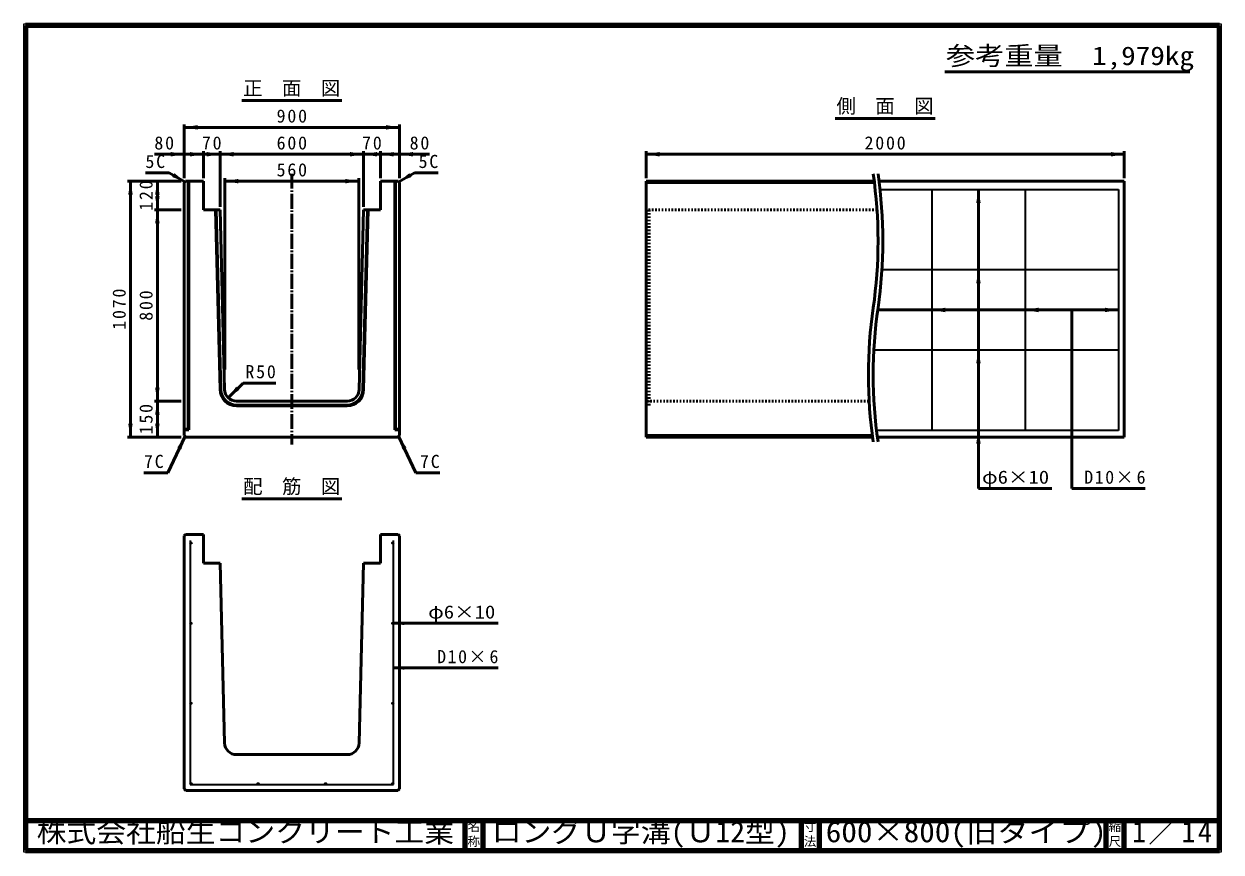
# Model space of a CAD drawing. Units: millimetres, scale not verified. Extents: x 100 to 4105, y 100 to 2870.
import ezdxf
from ezdxf.enums import TextEntityAlignment as Align

# ---------------------------------------------------------------- set-up
doc = ezdxf.new("R2010")
doc.units = ezdxf.units.MM
doc.header["$LTSCALE"] = 5
doc.linetypes.add('USER1', pattern=[13.4, 10, -1.2, 1, -1.2])
doc.linetypes.add('USER2', pattern=[2.2, 1, -1.2])
doc.layers.add('V-nasSTD', color=7, linetype='Continuous', lineweight=50)
doc.styles.add('ＭＳ ゴシック', font='')
doc.styles.get('ＭＳ ゴシック').set_extended_font_data('MS Gothic')

msp = doc.modelspace()

# ---------------------------------------------------------------- hatches: boundary and pattern name
at = {"layer": 'V-nasSTD'}
for points in [[(681.346, 2531.605), (636.346, 2524.105), (681.346, 2516.605)], [(1311.346, 2531.605), (1356.346, 2524.105), (1311.346, 2516.605)], [(591.346, 2426.605), (636.346, 2434.105), (591.346, 2441.605)], [(655.346, 2426.605), (700.346, 2434.105), (655.346, 2441.605)], [(711.346, 2426.605), (756.346, 2434.105), (711.346, 2441.605)], [(801.346, 2441.605), (756.346, 2434.105), (801.346, 2426.605)], [(1191.346, 2441.605), (1236.346, 2434.105), (1191.346, 2426.605)], [(1281.346, 2426.605), (1236.346, 2434.105), (1281.346, 2441.605)], [(1337.346, 2426.605), (1292.346, 2434.105), (1337.346, 2441.605)], [(1401.346, 2426.605), (1356.346, 2434.105), (1401.346, 2441.605)], [(2226.346, 2441.605), (2181.346, 2434.105), (2226.346, 2426.605)], [(3736.346, 2426.605), (3781.346, 2434.105), (3736.346, 2441.605)], [(603.125, 2371.1), (638.346, 2342.105), (595.625, 2358.11)], [(1389.567, 2371.1), (1354.346, 2342.105), (1397.067, 2358.11)], [(448.846, 2299.105), (456.346, 2344.105), (463.846, 2299.105)], [(538.846, 2299.105), (546.346, 2344.105), (553.846, 2299.105)], [(817.345, 2351.605), (772.345, 2344.105), (817.345, 2336.605)], [(1175.345, 2351.605), (1220.345, 2344.105), (1175.345, 2336.605)], [(553.846, 2293.105), (546.346, 2248.105), (538.846, 2293.105)], [(3300.846, 2271.105), (3293.346, 2316.105), (3285.846, 2271.105)], [(538.846, 2203.105), (546.346, 2248.105), (553.846, 2203.105)], [(3300.846, 2002.305), (3293.346, 2047.305), (3285.846, 2002.305)], [(3182.346, 1920.805), (3137.346, 1913.305), (3182.346, 1905.805)], [(3494.346, 1920.805), (3449.346, 1913.305), (3494.346, 1905.805)], [(3716.346, 1905.805), (3761.346, 1913.305), (3716.346, 1920.805)], [(3300.846, 1734.305), (3293.346, 1779.305), (3285.846, 1734.305)], [(553.846, 1653.105), (546.346, 1608.105), (538.846, 1653.105)], [(809.946, 1656.592), (783.43, 1619.469), (820.553, 1645.986)], [(538.846, 1563.105), (546.346, 1608.105), (553.846, 1563.105)], [(463.846, 1533.105), (456.346, 1488.105), (448.846, 1533.105)], [(553.846, 1533.105), (546.346, 1488.105), (538.846, 1533.105)], [(639.146, 1490.905), (613.184, 1453.392), (626.754, 1446.999)], [(1353.546, 1490.905), (1379.508, 1453.392), (1365.938, 1446.999)], [(3300.846, 1465.505), (3293.346, 1510.505), (3285.846, 1465.505)], [(656.346, 1133.869, -1), (661.146, 1133.869, -1)], [(1336.346, 1133.869, 1), (1331.546, 1133.869, 1)], [(656.346, 865.069, -0.66818), (660.443, 866.766, -0.66818), (658.746, 862.669, -0.41421)], [(1336.346, 865.069, 0.66818), (1332.249, 866.766, 0.66818), (1333.946, 862.669, 0.41421)], [(1372.346, 871.069), (1336.346, 865.069), (1372.346, 859.069)], [(1372.346, 721.759), (1336.346, 715.759), (1372.346, 709.759)], [(656.346, 597.069, -0.66818), (660.443, 598.766, -0.66818), (658.746, 594.669, -0.41421)], [(1336.346, 597.069, 0.66818), (1332.249, 598.766, 0.66818), (1333.946, 594.669, 0.41421)], [(656.346, 328.269, -0.66818), (660.443, 329.966, -0.66818), (658.746, 325.869, -0.41421)], [(881.146, 328.269, -0.66818), (885.243, 329.966, -0.66818), (883.546, 325.869, -0.41421)], [(1106.746, 328.269, -0.66818), (1110.843, 329.966, -0.66818), (1109.146, 325.869, -0.41421)], [(1336.346, 328.269, 0.66818), (1332.249, 329.966, 0.66818), (1333.946, 325.869, 0.41421)]]:
    msp.add_hatch(color=256, dxfattribs=at).paths.add_polyline_path(points)

# ---------------------------------------------------------------- linework, layer by layer
at = {"layer": 'V-nasSTD', "lineweight": 100}
for p, q in [((105, 2865), (105, 105)), ((4100, 2865), (105, 2865)), ((4100, 105), (4100, 2865)), ((105, 205), (4100, 205)), ((1575, 205), (1575, 105)), ((1635, 205), (1635, 105)), ((2700, 205), (2700, 105)), ((2760, 205), (2760, 105)), ((3720, 205), (3720, 105)), ((3780, 205), (3780, 105)), ((105, 105), (4100, 105))]:
    msp.add_line(p, q, dxfattribs=at)
at = {"layer": 'V-nasSTD'}
for p, q in [((3180.536, 2709.753), (4000.536, 2709.753)), ((829.346, 2614.105), (1163.346, 2614.105)), ((636.346, 2534.105), (636.346, 2354.105)), ((1356.346, 2524.105), (636.346, 2524.105)), ((1356.346, 2534.105), (1356.346, 2354.105)), ((2814.346, 2554.105), (3148.346, 2554.105)), ((700.346, 2444.105), (700.346, 2354.105)), ((756.346, 2444.105), (756.346, 2258.105)), ((1236.346, 2444.105), (1236.346, 2258.105)), ((1292.346, 2444.105), (1292.346, 2354.105)), ((2181.346, 2444.105), (2181.346, 2354.105)), ((3781.346, 2444.105), (3781.346, 2354.105)), ((636.346, 2434.105), (536.346, 2434.105)), ((700.346, 2434.105), (636.346, 2434.105)), ((756.346, 2434.105), (700.346, 2434.105)), ((1236.346, 2434.105), (756.346, 2434.105)), ((1236.346, 2434.105), (1292.346, 2434.105)), ((1292.346, 2434.105), (1356.346, 2434.105)), ((1356.346, 2434.105), (1456.346, 2434.105)), ((3781.346, 2434.105), (2181.346, 2434.105)), ((506.384, 2372.105), (586.384, 2372.105)), ((638.346, 2342.105), (586.384, 2372.105)), ((1354.346, 2342.105), (1406.307, 2372.105)), ((1486.307, 2372.105), (1406.307, 2372.105)), ((626.346, 2344.105), (446.346, 2344.105)), ((456.346, 2344.105), (456.346, 1488.105)), ((546.346, 2344.105), (546.346, 2248.105)), ((636.346, 2340.105), (640.346, 2344.105)), ((636.346, 2340.105), (636.346, 1493.705)), ((640.346, 2344.105), (700.346, 2344.105)), ((649.146, 2344.105), (649.146, 1514.505)), ((651.546, 2344.105), (651.546, 1512.105)), ((700.346, 2344.105), (700.346, 2248.105)), ((772.345, 2354.105), (772.345, 1714.105)), ((772.345, 2344.105), (1220.345, 2344.105)), ((1220.345, 2354.105), (1220.345, 1714.105)), ((1352.346, 2344.105), (1292.346, 2344.105)), ((1292.346, 2344.105), (1292.346, 2248.105)), ((1341.146, 1512.105), (1341.146, 2344.105)), ((1343.546, 1514.505), (1343.546, 2344.105)), ((1352.346, 2344.105), (1356.346, 2340.105)), ((1356.346, 1493.705), (1356.346, 2340.105)), ((2181.346, 2344.105), (2181.346, 1488.105)), ((2944.604, 2344.105), (2181.346, 2344.105)), ((2945.11, 2340.105), (2181.346, 2340.105)), ((2960.604, 2344.105), (3781.346, 2344.105)), ((3781.346, 1488.105), (3781.346, 2344.105)), ((3293.346, 2316.105), (3293.346, 1316.105)), ((626.346, 2248.105), (536.346, 2248.105)), ((546.346, 2248.105), (546.346, 1608.105)), ((756.346, 2248.105), (700.346, 2248.105)), ((741.141, 2248.105), (756.175, 1646.725)), ((743.542, 2248.105), (758.575, 1646.785)), ((756.346, 2248.105), (771.371, 1647.105)), ((1236.346, 2248.105), (1221.321, 1647.105)), ((1249.15, 2248.105), (1234.117, 1646.785)), ((1292.346, 2248.105), (1236.346, 2248.105)), ((1251.55, 2248.105), (1236.516, 1646.725)), ((3761.346, 1913.305), (2956.384, 1913.305)), ((3605.346, 1913.305), (3605.346, 1316.105)), ((783.43, 1619.469), (832.927, 1668.967)), ((832.927, 1668.967), (942.927, 1668.967)), ((626.346, 1608.105), (536.346, 1608.105)), ((546.346, 1608.105), (546.346, 1488.105)), ((811.358, 1608.105), (1181.333, 1608.105)), ((811.358, 1595.305), (1181.333, 1595.305)), ((811.358, 1592.905), (1181.333, 1592.905)), ((626.346, 1488.105), (446.346, 1488.105)), ((581.577, 1368.697), (639.146, 1490.905)), ((649.146, 1514.505), (636.346, 1514.505)), ((651.546, 1512.105), (636.346, 1512.105)), ((636.346, 1493.705), (641.946, 1488.105)), ((641.946, 1488.105), (1350.746, 1488.105)), ((649.146, 1514.505), (651.546, 1512.105)), ((1343.546, 1514.505), (1341.146, 1512.105)), ((1341.146, 1512.105), (1356.346, 1512.105)), ((1343.546, 1514.505), (1356.346, 1514.505)), ((1356.346, 1493.705), (1350.746, 1488.105)), ((1411.114, 1368.697), (1353.546, 1490.905)), ((2938.397, 1493.705), (2181.346, 1493.705)), ((2939.132, 1488.105), (2181.346, 1488.105)), ((3781.346, 1488.105), (2955.132, 1488.105)), ((501.577, 1368.697), (581.577, 1368.697)), ((1491.114, 1368.697), (1411.114, 1368.697)), ((829.346, 1281.869), (1163.346, 1281.869)), ((3293.346, 1316.105), (3539.346, 1316.105)), ((3605.346, 1316.105), (3851.346, 1316.105)), ((636.346, 1157.869), (640.346, 1161.869)), ((640.346, 1161.869), (700.346, 1161.869)), ((700.346, 1161.869), (700.346, 1065.869)), ((1352.346, 1161.869), (1292.346, 1161.869)), ((1292.346, 1161.869), (1292.346, 1065.869)), ((1352.346, 1161.869), (1356.346, 1157.869)), ((636.346, 1157.869), (636.346, 311.469)), ((1356.346, 311.469), (1356.346, 1157.869)), ((756.346, 1065.869), (700.346, 1065.869)), ((756.346, 1065.869), (771.371, 464.869)), ((1236.346, 1065.869), (1221.321, 464.869)), ((1292.346, 1065.869), (1236.346, 1065.869)), ((1336.346, 865.069), (1686.346, 865.069)), ((1336.346, 715.759), (1686.346, 715.759)), ((811.358, 425.869), (1181.333, 425.869)), ((636.346, 311.469), (641.946, 305.869)), ((641.946, 305.869), (1350.746, 305.869)), ((1356.346, 311.469), (1350.746, 305.869))]:
    msp.add_line(p, q, dxfattribs=at)
at = {"layer": 'V-nasSTD', "linetype": 'USER1'}
msp.add_line((996.346, 2369.105), (996.346, 1463.105), dxfattribs=at)
at = {"layer": 'V-nasSTD', "lineweight": 35}
for p, q in [((2963.932, 2316.105), (3761.346, 2316.105)), ((3137.346, 2316.105), (3137.346, 1510.505)), ((3449.346, 2316.105), (3449.346, 1510.505)), ((3761.346, 2316.105), (3761.346, 1510.505)), ((3761.346, 2047.305), (2970.37, 2047.305)), ((3761.346, 1779.305), (2943.543, 1779.305)), ((3761.346, 1510.505), (2952.313, 1510.505)), ((656.346, 1141.869), (656.346, 325.869)), ((1336.346, 325.869), (1336.346, 1141.869)), ((656.346, 325.869), (1336.346, 325.869))]:
    msp.add_line(p, q, dxfattribs=at)
at = {"layer": 'V-nasSTD', "linetype": 'USER2'}
for p, q in [((2953.911, 2248.105), (2181.346, 2248.105)), ((2191.346, 2248.105), (2191.346, 1592.905)), ((2926.156, 1608.105), (2181.346, 1608.105)), ((2181.346, 1592.905), (2191.346, 1592.905))]:
    msp.add_line(p, q, dxfattribs=at)
at = {"layer": 'V-nasSTD', "lineweight": 13}
msp.add_lwpolyline([(100, 100), (100, 2870), (4105, 2870), (4105, 100)], close=True, dxfattribs=at)
at = {"layer": 'V-nasSTD', "lineweight": 35}
for centre in [(658.746, 1133.869), (1333.946, 1133.869), (658.746, 865.069), (1333.946, 865.069), (658.746, 597.069), (1333.946, 597.069), (658.746, 328.269), (883.546, 328.269), (1109.146, 328.269), (1333.946, 328.269)]:
    msp.add_circle(centre, 2.4, dxfattribs=at)
at = {"layer": 'V-nasSTD'}
for centre, radius, start, end in [((1381.346, 2144.105), 1576, 351.82877, 8.17123), ((1397.346, 2144.105), 1576, 351.82877, 8.17123), ((4501.346, 1696.105), 1576, 171.82877, 188.17123), ((4517.346, 1696.105), 1576, 171.82877, 188.17123), ((811.358, 1648.105), 55.2, 181.4321, 270), ((811.358, 1648.105), 52.8, 181.4321, 270), ((811.358, 1648.105), 40, 181.4321, 270), ((1181.333, 1648.105), 40, 270, 358.5679), ((1181.333, 1648.105), 52.8, 270, 358.5679), ((1181.333, 1648.105), 55.2, 270, 358.5679), ((811.358, 465.869), 40, 181.4321, 270), ((1181.333, 465.869), 40, 270, 358.5679)]:
    msp.add_arc(centre, radius, start, end, dxfattribs=at)

# ---------------------------------------------------------------- texts
at = {"layer": 'V-nasSTD', "style": 'ＭＳ ゴシック'}
for s, height, width, p in [('参考重量\u30001,979kg', 62.32, 1.15, (3184.536, 2794.753)), ('φ6×10', 43.99, 1.15, (3305.346, 1376.105)), ('φ6×10', 43.99, 1.15, (1452.346, 925.069)), ('株式会社船生コンクリート工業', 69.65, 1.05, (142.5, 202.5)), ('ロングＵ字溝(Ｕ12型)', 69.65, 1.05, (1665, 202.5)), ('600×800(旧タイプ)', 69.65, 1.1, (2782.5, 202.5))]:
    msp.add_text(s, height=height, dxfattribs=dict(at, width=width)).set_placement(p, align=Align.TOP_LEFT)
for s, height, p in [('正\u3000面\u3000図', 47.65, (833.342, 2679.105)), ('側\u3000面\u3000図', 47.65, (2818.342, 2619.105)), ('配\u3000筋\u3000図', 47.65, (833.342, 1346.869)), ('名', 30.79, (1583.982, 200.999)), ('寸', 30.79, (2708.982, 200.999)), ('縮', 30.79, (3728.982, 200.999)), ('称', 30.79, (1583.976, 151.01)), ('法', 30.79, (2708.976, 151.01)), ('尺', 30.79, (3728.976, 151.01))]:
    msp.add_text(s, height=height, dxfattribs=at).set_placement(p, align=Align.TOP_LEFT)
at = {"layer": 'V-nasSTD', "attachment_point": 1, "style": 'ＭＳ ゴシック'}
for s, insert, char_height in [('\\T1.2;900', (945.359, 2584.105), 43.99), ('\\T1.2;80', (536.346, 2494.105), 43.99), ('\\T1.2;70', (695.346, 2494.105), 43.99), ('\\T1.2;600', (945.359, 2494.105), 43.99), ('\\T1.2;70', (1231.346, 2494.105), 43.99), ('\\T1.2;80', (1390.346, 2494.105), 43.99), ('\\T1.2;2000', (2912.24, 2494.105), 43.99), ('\\T1.2;5C', (506.384, 2432.105), 43.99), ('\\T1.2;560', (945.359, 2404.105), 43.99), ('\\T1.2;5C', (1420.307, 2432.105), 43.99), ('\\T1.2;R50', (840.927, 1728.967), 43.99), ('\\T1.2;7C', (501.577, 1428.697), 43.99), ('\\T1.2;7C', (1425.114, 1428.697), 43.99), ('\\T1.17;D10×6', (3647.346, 1376.105), 43.99), ('\\T1.17;D10×6', (1482.346, 775.759), 43.99), ('\\T1.16;1／14', (3807.033, 202.582), 69.65)]:
    msp.add_mtext(s, dxfattribs=dict(at, insert=insert, char_height=char_height))
at = {"layer": 'V-nasSTD', "char_height": 43.99, "attachment_point": 1, "rotation": 90, "style": 'ＭＳ ゴシック'}
for s, insert in [('\\T1.2;120', (486.346, 2245.118)), ('\\T1.2;1070', (396.346, 1847.105)), ('\\T1.2;800', (486.346, 1877.118)), ('\\T1.2;150', (486.346, 1497.118))]:
    msp.add_mtext(s, dxfattribs=dict(at, insert=insert))

doc.saveas('drawing.dxf')
